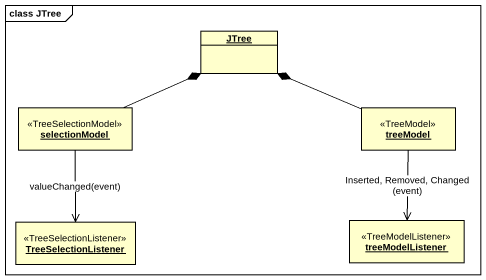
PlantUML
@startuml
mainframe class JTree
hide circle
hide empty members
object JTree
object selectionModel <<TreeSelectionModel>>
object treeModel <<TreeModel>>
object TreeSelectionListener <<TreeSelectionListener>>
object treeModelListener <<TreeModelListener>>
selectionModel -right-* JTree
selectionModel --> TreeSelectionListener : valueChanged(event)
treeModel -left-* JTree
treeModel --> treeModelListener : Inserted, Removed, Changed (event)
@enduml
